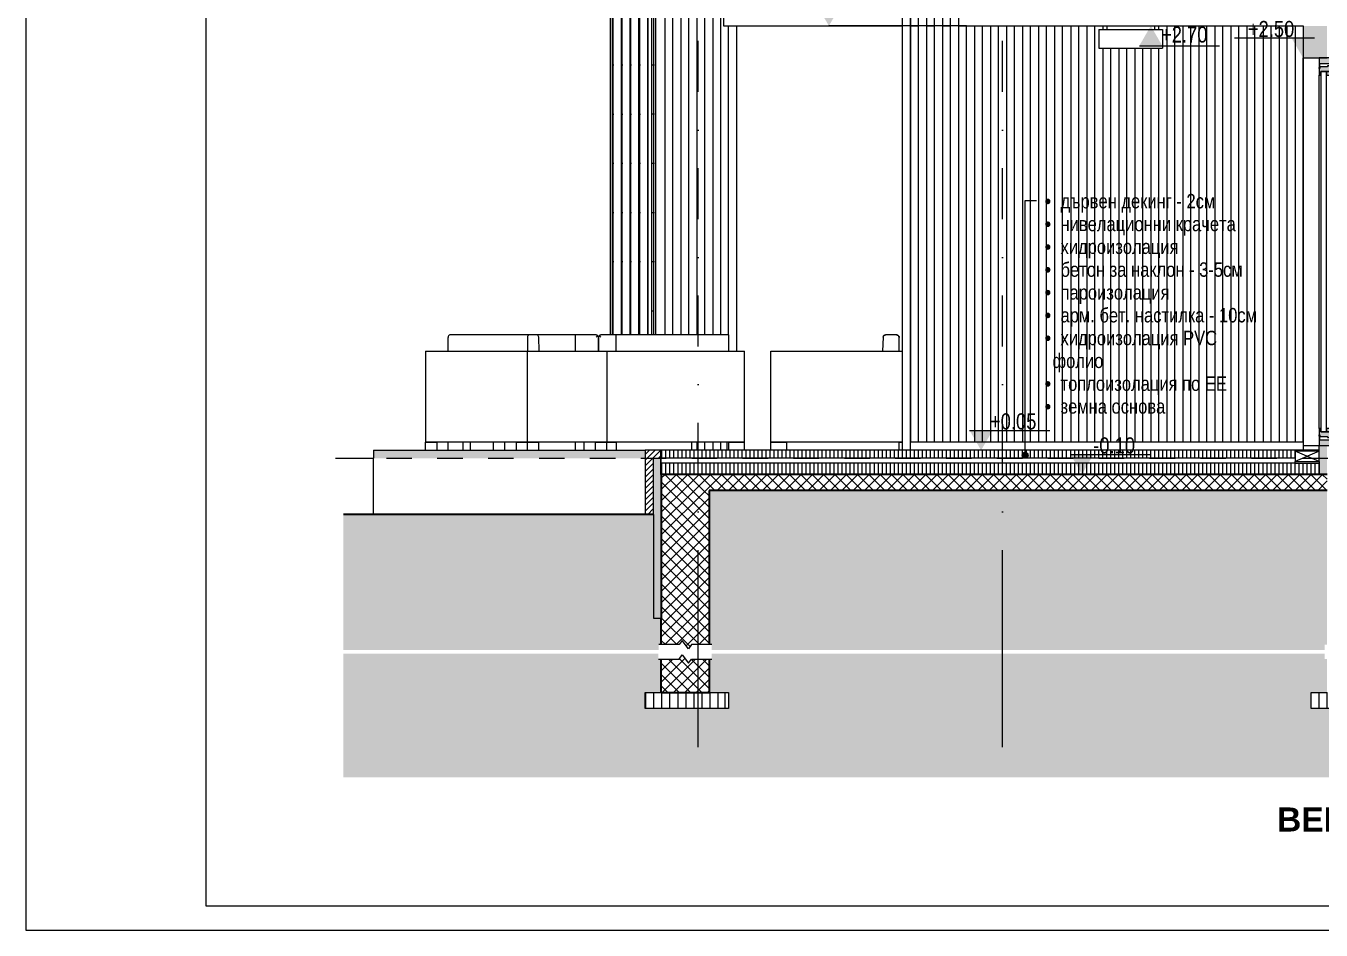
# Model space of a CAD drawing. Header units: centimetres. Extents: x 0 to 25250, y 0 to 2250.
# Drawn here: x 15050 to 15858, y 0 to 565 of the extents above; entities that cross this region are included whole.
import ezdxf

# ---------------------------------------------------------------- set-up
doc = ezdxf.new("R2010")
doc.units = ezdxf.units.CM
doc.linetypes.add('22-View-2$0$Dash', pattern=[31.75, 15.875, -15.875])
doc.linetypes.add('22-View-2$0$Dash dot', pattern=[79.375, 31.75, -23.8125, 0, -23.8125])
for name, color, linetype, lineweight in [('A-ANNO-NOTE', 7, 'Continuous', 9), ('A-DETL', 7, 'Continuous', 9), ('A-DETL-GENF', 7, 'Continuous', 9), ('A-DETL-MBND', 7, 'Continuous', 9), ('A-FLOR', 7, 'Continuous', 9), ('A-FLOR-FNSH', 7, 'Continuous', 9), ('A-FLOR-LEVL', 7, 'Continuous', 9), ('A-FLOR-MCUT', 7, 'Continuous', 9), ('A-FLOR-PATT', 7, 'Continuous', 9), ('A-GLAZ', 7, 'Continuous', 5), ('A-GLAZ-CWMG', 7, 'Continuous', 9), ('A-WALL', 7, 'Continuous', 9), ('A-WALL-PATT', 7, 'Continuous', 9), ('E-LITE-EQPM', 7, 'Continuous', 9), ('G-ANNO-DIMS', 7, 'Continuous', 9), ('G-ANNO-TEXT', 7, 'Continuous', 9), ('G-ANNO-TTLB', 7, 'Continuous', 9), ('I-FURN', 7, 'Continuous', 9), ('P-PIPE', 7, 'Continuous', 9), ('S-GRID', 7, 'Continuous', 9)]:
    doc.layers.add(name, color=color, linetype=linetype, lineweight=lineweight)
doc.styles.add('22-View-2$0$Arial Narrow_1', font='ARIALN.TTF', dxfattribs={"height": 10})
doc.styles.add('22-View-2$0$Arial Narrow_2', font='ARIALN.TTF', dxfattribs={"height": 9})
doc.styles.add('22_xrefed$0$Arial_B', font='arialbd.ttf', dxfattribs={"height": 0.3})
pattern_1 = [(270, (15559.368, 299.5684), (2.5, 2e-16), [])]
pattern_2 = [(0, (15421.492, 294.568), (5.51, 30.709), [0.27975, -5.231]), (90, (15415.981, 294.5684), (-5.51, 30.709), [30.709, 0]), (90, (15416.405, 294.5684), (-5.51, 30.709), [30.709, 0])]
pattern_3 = [(45, (16095.777, 627.4644), (-3.535534, 3.535534), []), (135, (16095.777, 627.4644), (-3.535534, -3.535534), [])]
pattern_4 = [(45, (16095.777, 627.4644), (-1.767767, 1.767767), [])]
pattern_5 = [(0, (16095.777, 627.464), (19.05, 19.05), [19.05, -19.05]), (0, (16095.777, 634.608), (19.05, 19.05), [19.05, -19.05]), (0, (16095.777, 641.752), (19.05, 19.05), [19.05, -19.05]), (90, (16098.159, 644.133), (-19.05, 19.05), [19.05, -19.05]), (90, (16105.302, 644.133), (-19.05, 19.05), [19.05, -19.05]), (90, (16112.446, 644.133), (-19.05, 19.05), [19.05, -19.05])]

# ---------------------------------------------------------------- blocks, each defined once
blk = doc.blocks.new('TEC_ОФИЦИАЛНА РАМКА - TEC_ОФИЦИАЛНА РАМКА-2548455-СГРАДА ТИП III - ВЕРТИКАЛНИ РАЗРЕЗИ 5-5_ А-А')
at = {"layer": 'G-ANNO-TTLB'}
for p, q in [((-15.379, 40.554), (-15.379, -4.446)), ((-13.129, -4.146), (-13.129, 40.254)), ((41.321, -4.146), (-13.129, -4.146)), ((-15.379, -4.446), (41.621, -4.446))]:
    blk.add_line(p, q, dxfattribs=at)
blk = doc.blocks.new('Sofa-08 - 1400 x 800-1678489-A-A')
at = {"layer": 'I-FURN', "color": 253, "true_color": 0xaaaaaa}
for p, q in [((-19.51, 77), (-32.61, 77)), ((-18.01, 67), (-18.01, 75.5)), ((-18.01, 75.5), (-18.01, 67)), ((-18.01, 67), (-18.01, 75.5)), ((-6.91, 77), (-16.51, 77)), ((-98.01, 10), (-98.01, 5)), ((61.99, 10), (61.99, 5))]:
    blk.add_line(p, q, dxfattribs=at)
for points in [[(-18.47, 76.58), (-18.55, 76.65), (-18.71, 76.78), (-18.97, 76.91), (-19.24, 76.98), (-19.42, 77), (-19.51, 77)], [(-19.51, 75.56), (-19.42, 75.65), (-19.24, 75.83), (-18.97, 76.1), (-18.71, 76.35), (-18.55, 76.51), (-18.47, 76.58)], [(-18.01, 75.5), (-18.01, 75.6), (-18.03, 75.8), (-18.12, 76.09), (-18.27, 76.36), (-18.4, 76.51), (-18.47, 76.58)], [(-18.18, 76.19), (-18.19, 76.21), (-18.2, 76.23), (-18.21, 76.25)], [(-18.06, 75.89), (-18.07, 75.91), (-18.07, 75.93), (-18.08, 75.96)], [(-17.55, 76.58), (-17.62, 76.51), (-17.75, 76.36), (-17.9, 76.09), (-17.99, 75.8), (-18.01, 75.6), (-18.01, 75.5)], [(-17.94, 75.96), (-17.95, 75.93), (-17.95, 75.91), (-17.96, 75.89)], [(-17.81, 76.25), (-17.82, 76.23), (-17.83, 76.21), (-17.84, 76.19)], [(-16.51, 77), (-16.6, 77), (-16.78, 76.98), (-17.05, 76.91), (-17.31, 76.78), (-17.47, 76.65), (-17.55, 76.58)], [(-17.55, 76.58), (-17.47, 76.51), (-17.31, 76.35), (-17.05, 76.1), (-16.78, 75.83), (-16.6, 75.65), (-16.51, 75.56)]]:
    blk.add_open_spline(points, degree=3, dxfattribs=at)
blk = doc.blocks.new('Tisch-12 Garten - 1200 x 700-1680447-A-A')
at = {"layer": 'I-FURN', "color": 253, "true_color": 0xaaaaaa}
blk.add_line((40.09, 10), (40.09, 5), dxfattribs=at)
blk = doc.blocks.new('Sofa-10 - 900 x 700-1663874-A-A')
at = {"layer": 'I-FURN', "color": 253, "true_color": 0xaaaaaa}
for p, q in [((63.09, 77), (-6.91, 77)), ((-6.91, 75.5), (-6.91, 77)), ((-6.91, 67), (-6.91, 75.5)), ((63.09, 77), (63.09, 75.5)), ((63.09, 75.5), (63.09, 67)), ((-12.89, 67), (73.09, 67)), ((73.09, 10), (73.09, 67)), ((-12.89, 10), (-6.91, 10)), ((73.09, 10), (-12.89, 10)), ((-6.91, 10), (-6.91, 5)), ((63.09, 10), (73.09, 10)), ((63.09, 10), (63.09, 5)), ((73.09, 5), (73.09, 10))]:
    blk.add_line(p, q, dxfattribs=at)
blk = doc.blocks.new('Sofa-10 - 900 x 700-V13-A-A')
at = {"layer": 'I-FURN', "color": 253, "true_color": 0xaaaaaa}
for p, q in [((-32.61, 77), (-56.34, 77)), ((-32.61, 77), (-32.61, 75.5)), ((-32.61, 75.5), (-32.61, 67)), ((-102.61, 10), (-102.61, 5)), ((-32.61, 10), (-32.61, 5))]:
    blk.add_line(p, q, dxfattribs=at)
blk = doc.blocks.new('Sofa-08 - 1400 x 800-V14-A-A')
at = {"layer": 'I-FURN', "color": 253, "true_color": 0xaaaaaa}
for p, q in [((159.53, 75.56), (159.18, 67)), ((168.09, 77), (161.03, 77)), ((169.59, 67), (169.59, 75.5)), ((89.59, 10), (89.59, 67)), ((89.59, 67), (171.59, 67)), ((89.59, 10), (99.59, 10)), ((89.59, 5), (89.59, 10)), ((171.59, 10), (89.59, 10)), ((99.59, 5), (99.59, 10)), ((169.59, 10), (171.59, 10)), ((169.59, 5), (169.59, 10))]:
    blk.add_line(p, q, dxfattribs=at)
for centre, start, end in [((161.03, 75.5), 90, 177.67847), ((168.09, 75.5), 360, 90)]:
    blk.add_arc(centre, 1.5, start, end, dxfattribs=at)
for points, knots in [([(159.58, 75.9), (159.57, 75.88), (159.55, 75.76), (159.53, 75.65), (159.53, 75.56)], [0.6902808, 0.6902808, 0.6902808, 0.6902808, 0.75, 1, 1, 1, 1]), ([(159.53, 75.56), (159.53, 75.65), (159.55, 75.76), (159.57, 75.88), (159.58, 75.9)], [0, 0, 0, 0, 0.25, 0.3097192, 0.3097192, 0.3097192, 0.3097192]), ([(159.71, 76.23), (159.69, 76.18), (159.65, 76.11), (159.62, 76.03), (159.61, 75.99)], [0.3744563, 0.3744563, 0.3744563, 0.3744563, 0.5, 0.6016652, 0.6016652, 0.6016652, 0.6016652]), ([(159.61, 75.99), (159.62, 76.03), (159.65, 76.11), (159.69, 76.18), (159.71, 76.23)], [0.3983348, 0.3983348, 0.3983348, 0.3983348, 0.5, 0.6255437, 0.6255437, 0.6255437, 0.6255437]), ([(160.59, 76.94), (160.56, 76.93), (160.48, 76.9), (160.4, 76.86), (160.35, 76.84)], [0.3983348, 0.3983348, 0.3983348, 0.3983348, 0.5, 0.6255437, 0.6255437, 0.6255437, 0.6255437]), ([(160.35, 76.84), (160.4, 76.86), (160.48, 76.9), (160.56, 76.93), (160.59, 76.94)], [0.3744563, 0.3744563, 0.3744563, 0.3744563, 0.5, 0.6016652, 0.6016652, 0.6016652, 0.6016652]), ([(161.03, 77), (160.94, 77), (160.82, 76.99), (160.71, 76.97), (160.69, 76.96)], [0, 0, 0, 0, 0.25, 0.3097192, 0.3097192, 0.3097192, 0.3097192]), ([(160.69, 76.96), (160.71, 76.97), (160.82, 76.99), (160.94, 77), (161.03, 77)], [0.6902808, 0.6902808, 0.6902808, 0.6902808, 0.75, 1, 1, 1, 1]), ([(168.43, 76.96), (168.41, 76.96), (168.3, 76.99), (168.18, 77), (168.09, 77)], [0.6897634, 0.6897634, 0.6897634, 0.6897634, 0.75, 1, 1, 1, 1]), ([(168.09, 77), (168.18, 77), (168.3, 76.99), (168.41, 76.96), (168.43, 76.96)], [0, 0, 0, 0, 0.25, 0.3102366, 0.3102366, 0.3102366, 0.3102366]), ([(168.77, 76.83), (168.73, 76.86), (168.65, 76.89), (168.57, 76.92), (168.53, 76.93)], [0.375, 0.375, 0.375, 0.375, 0.5, 0.6011906, 0.6011906, 0.6011906, 0.6011906]), ([(168.53, 76.93), (168.57, 76.92), (168.65, 76.89), (168.73, 76.86), (168.77, 76.83)], [0.3988094, 0.3988094, 0.3988094, 0.3988094, 0.5, 0.625, 0.625, 0.625, 0.625]), ([(169.52, 75.94), (169.51, 75.98), (169.48, 76.06), (169.44, 76.14), (169.42, 76.19)], [0.3988094, 0.3988094, 0.3988094, 0.3988094, 0.5, 0.625, 0.625, 0.625, 0.625]), ([(169.42, 76.19), (169.44, 76.14), (169.48, 76.06), (169.51, 75.98), (169.52, 75.94)], [0.375, 0.375, 0.375, 0.375, 0.5, 0.6011906, 0.6011906, 0.6011906, 0.6011906]), ([(169.59, 75.5), (169.59, 75.59), (169.58, 75.71), (169.55, 75.82), (169.55, 75.85)], [0, 0, 0, 0, 0.25, 0.3102366, 0.3102366, 0.3102366, 0.3102366]), ([(169.55, 75.85), (169.55, 75.82), (169.58, 75.71), (169.59, 75.59), (169.59, 75.5)], [0.6897634, 0.6897634, 0.6897634, 0.6897634, 0.75, 1, 1, 1, 1])]:
    blk.add_open_spline(points, degree=3, knots=knots, dxfattribs=at)
for points in [[(159.99, 76.58), (159.91, 76.51), (159.85, 76.43), (159.79, 76.35)], [(159.79, 76.35), (159.85, 76.43), (159.91, 76.51), (159.99, 76.58)], [(160.23, 76.77), (160.14, 76.72), (160.06, 76.65), (159.99, 76.58)], [(159.99, 76.58), (160.06, 76.65), (160.14, 76.72), (160.23, 76.77)], [(169.15, 76.56), (169.07, 76.64), (168.99, 76.7), (168.9, 76.76)], [(168.9, 76.76), (168.99, 76.7), (169.07, 76.64), (169.15, 76.56)], [(169.34, 76.32), (169.29, 76.4), (169.22, 76.48), (169.15, 76.56)], [(169.15, 76.56), (169.22, 76.48), (169.29, 76.4), (169.34, 76.32)]]:
    blk.add_open_spline(points, degree=3, dxfattribs=at)
blk = doc.blocks.new('Sofa-10 - 900 x 700-V15-A-A')
at = {"layer": 'I-FURN', "color": 253, "true_color": 0xaaaaaa}
for p, q in [((-111.89, 67), (-111.89, 75.5)), ((-61.33, 77), (-110.83, 77)), ((-62.39, 75.5), (-62.39, 67)), ((-56.34, 77), (-61.33, 77)), ((-55.03, 67), (-55.28, 75.56)), ((-126.03, 67), (-62.39, 67)), ((-126.03, 67), (-126.03, 10)), ((-62.39, 10), (-62.39, 67)), ((-62.39, 67), (-12.89, 67)), ((-12.89, 67), (-12.89, 10)), ((-126.03, 10), (-118.96, 10)), ((-126.03, 5), (-126.03, 10)), ((-62.39, 10), (-126.03, 10)), ((-118.96, 10), (-118.96, 5)), ((-111.89, 5), (-111.89, 10)), ((-83.6, 5), (-83.6, 10)), ((-76.53, 5), (-76.53, 10)), ((-69.46, 10), (-62.39, 10)), ((-69.46, 10), (-69.46, 5)), ((-62.39, 10), (-55.32, 10)), ((-62.39, 5), (-62.39, 10)), ((-12.89, 10), (-62.39, 10)), ((-55.32, 5), (-55.32, 10)), ((-27.04, 5), (-27.04, 10)), ((-19.96, 10), (-12.89, 10)), ((-19.96, 5), (-19.96, 10)), ((-12.89, 5), (-12.89, 10))]:
    blk.add_line(p, q, dxfattribs=at)
for centre, start_param, end_param in [((-110.83, 75.5), 0, 1.570796), ((-61.33, 75.5), 0, 1.570796), ((-56.34, 75.5), 4.752907, 6.283185)]:
    blk.add_ellipse(centre, major_axis=(0, 1.5), ratio=0.707107, start_param=start_param, end_param=end_param, dxfattribs=at)
blk = doc.blocks.new('Rectangular Mullion - TEC_LAMEL-2326487-A-A')
at = {"layer": 'A-GLAZ-CWMG', "color": 253, "true_color": 0xaaaaaa}
for p, q in [((176.59, 270), (181.59, 270)), ((176.59, 270), (176.59, 10)), ((181.59, 10), (181.59, 270)), ((181.59, 10), (176.59, 10))]:
    blk.add_line(p, q, dxfattribs=at)
blk = doc.blocks.new('Rectangular Mullion - TEC_LAMEL-V16-A-A')
at = {"layer": 'A-GLAZ-CWMG', "color": 253, "true_color": 0xaaaaaa}
for p, q in [((206.59, 270), (206.59, 10)), ((211.59, 10), (211.59, 270)), ((211.59, 10), (206.59, 10))]:
    blk.add_line(p, q, dxfattribs=at)
blk = doc.blocks.new('Rectangular Mullion - TEC_LAMEL-V17-A-A')
at = {"layer": 'A-GLAZ-CWMG', "color": 253, "true_color": 0xaaaaaa}
for p, q in [((296.59, 270), (296.59, 267.81)), ((296.59, 256.03), (296.59, 10)), ((301.59, 10), (301.59, 256.03)), ((301.59, 10), (296.59, 10))]:
    blk.add_line(p, q, dxfattribs=at)
blk = doc.blocks.new('Rectangular Mullion - TEC_LAMEL-V18-A-A')
at = {"layer": 'A-GLAZ-CWMG', "color": 253, "true_color": 0xaaaaaa}
for p, q in [((306.59, 256.03), (306.59, 10)), ((311.59, 10), (311.59, 256.03)), ((311.59, 10), (306.59, 10))]:
    blk.add_line(p, q, dxfattribs=at)
blk = doc.blocks.new('Rectangular Mullion - TEC_LAMEL-V19-A-A')
at = {"layer": 'A-GLAZ-CWMG', "color": 253, "true_color": 0xaaaaaa}
for p, q in [((331.59, 267.81), (331.59, 270)), ((326.59, 256.03), (326.59, 10)), ((331.59, 10), (331.59, 256.03)), ((331.59, 10), (326.59, 10))]:
    blk.add_line(p, q, dxfattribs=at)
blk = doc.blocks.new('Rectangular Mullion - TEC_LAMEL-2370425-A-A')
at = {"layer": 'A-GLAZ-CWMG', "color": 253, "true_color": 0xaaaaaa}
for p, q in [((176.59, 628.84), (176.59, 270)), ((181.59, 270), (181.59, 623.65)), ((181.59, 270), (176.59, 270))]:
    blk.add_line(p, q, dxfattribs=at)
blk = doc.blocks.new('Rectangular Mullion - TEC_LAMEL-V20-A-A')
at = {"layer": 'A-GLAZ-CWMG', "color": 253, "true_color": 0xaaaaaa}
for p, q in [((186.59, 623.65), (186.59, 270)), ((191.59, 270), (191.59, 623.65)), ((191.59, 270), (186.59, 270))]:
    blk.add_line(p, q, dxfattribs=at)
blk = doc.blocks.new('Rectangular Mullion - TEC_LAMEL-2421523-A-A')
at = {"layer": 'A-GLAZ-CWMG', "color": 253, "true_color": 0xaaaaaa}
for p, q in [((23.34, 545.18), (26.59, 545.18)), ((23.34, 545.18), (23.34, 77)), ((28.34, 77), (28.34, 540.25))]:
    blk.add_line(p, q, dxfattribs=at)
blk = doc.blocks.new('Rectangular Mullion - TEC_LAMEL-V25-A-A')
at = {"layer": 'A-GLAZ-CWMG', "color": 253, "true_color": 0xaaaaaa}
for p, q in [((43.34, 545.18), (46.59, 545.18)), ((43.34, 545.18), (43.34, 77)), ((48.34, 77), (48.34, 540.25)), ((43.34, 10), (43.34, 5)), ((48.34, 5), (48.34, 10))]:
    blk.add_line(p, q, dxfattribs=at)
blk = doc.blocks.new('Rectangular Mullion - TEC_LAMEL-V26-A-A')
at = {"layer": 'A-GLAZ-CWMG', "color": 253, "true_color": 0xaaaaaa}
for p, q in [((53.34, 545.18), (56.59, 545.18)), ((53.34, 545.18), (53.34, 77)), ((58.34, 77), (58.34, 540.25)), ((53.34, 10), (53.34, 5)), ((58.34, 5), (58.34, 10))]:
    blk.add_line(p, q, dxfattribs=at)
blk = doc.blocks.new('Rectangular Mullion - TEC_LAMEL-V28-A-A')
at = {"layer": 'A-GLAZ-CWMG', "color": 253, "true_color": 0xaaaaaa}
for p, q in [((416.59, 270), (416.59, 10)), ((421.59, 10), (421.59, 250)), ((421.59, 10), (416.59, 10))]:
    blk.add_line(p, q, dxfattribs=at)
blk = doc.blocks.new('Rectangular Mullion - TEC_LAMEL-2421484-A-A')
at = {"layer": 'A-GLAZ-CWMG', "color": 253, "true_color": 0xaaaaaa}
for p, q in [((63.09, 77), (63.09, 270)), ((68.09, 270), (68.09, 67))]:
    blk.add_line(p, q, dxfattribs=at)
blk = doc.blocks.new('DOUBLE - OK_F - 200x242-2493595-A-A')
at = {"layer": 'A-GLAZ', "true_color": 0xc0c0c0}
h = blk.add_hatch(color=9, dxfattribs=at)
h.paths.add_polyline_path([(439.09, 8), (439.09, 11.4), (432.14, 11.4), (432.14, 13.9), (431.59, 13.9), (431.59, 8)])
h.paths.add_polyline_path([(431.59, 244.1), (432.14, 244.1), (432.14, 246.6), (439.09, 246.6), (439.09, 250), (431.59, 250)])
h = blk.add_hatch(color=9, dxfattribs=at)
h.paths.add_polyline_path([(440.09, 10.9), (440.09, 16.5), (432.69, 16.5), (432.69, 18.7), (431.59, 18.7), (431.59, 14.6), (432.14, 14.6), (432.14, 13.62), (436.91, 13.62), (436.91, 12.9), (439.09, 12.9), (439.09, 10.9)])
h.paths.add_polyline_path([(432.69, 239.3), (432.69, 241.5), (440.09, 241.5), (440.09, 247.1), (439.09, 247.1), (439.09, 245.1), (436.91, 245.1), (436.91, 244.38), (432.14, 244.38), (432.14, 243.4), (431.59, 243.4), (431.59, 239.3)])
h = blk.add_hatch(color=9, dxfattribs=at)
h.paths.add_polyline_path([(440.09, 16.5), (440.09, 18.7), (436.29, 18.7), (436.29, 16.5)])
h.paths.add_polyline_path([(440.09, 239.3), (440.09, 241.5), (436.29, 241.5), (436.29, 239.3)])
at = {"layer": 'A-GLAZ'}
for p, q in [((439.09, 250), (431.59, 250)), ((431.59, 250), (431.59, 244.1)), ((431.59, 244.1), (432.14, 244.1)), ((431.59, 243.4), (431.59, 244.1)), ((432.14, 243.4), (431.59, 243.4)), ((431.59, 243.4), (431.59, 239.3)), ((432.14, 244.1), (432.14, 246.6)), ((432.14, 246.6), (439.09, 246.6)), ((436.91, 244.38), (432.14, 244.38)), ((432.14, 244.38), (432.14, 243.4)), ((439.09, 245.1), (436.91, 245.1)), ((436.91, 245.1), (436.91, 244.38)), ((439.09, 246.6), (439.09, 250)), ((440.09, 247.1), (439.09, 247.1)), ((439.09, 247.1), (439.09, 245.1)), ((440.09, 241.5), (440.09, 247.1)), ((431.59, 239.3), (432.69, 239.3)), ((431.59, 18.7), (431.59, 239.3)), ((432.69, 241.5), (432.69, 16.5)), ((436.29, 241.5), (432.69, 241.5)), ((432.69, 239.3), (432.69, 241.5)), ((432.69, 241.5), (440.09, 241.5)), ((436.29, 16.5), (436.29, 241.5)), ((436.29, 241.5), (436.29, 239.3)), ((440.09, 241.5), (436.29, 241.5)), ((436.29, 239.3), (440.09, 239.3)), ((440.09, 239.3), (440.09, 241.5)), ((440.09, 18.7), (440.09, 239.3)), ((444.44, 109.2), (440.09, 109.2)), ((440.09, 106.8), (444.44, 106.8)), ((445.69, 109.2), (444.44, 109.2)), ((444.44, 95.83), (444.44, 108)), ((445.69, 109.2), (445.69, 108)), ((445.69, 108), (445.69, 95.83)), ((444.44, 95.04), (445.69, 95.04)), ((432.69, 18.7), (431.59, 18.7)), ((431.59, 18.7), (431.59, 14.6)), ((432.69, 16.5), (432.69, 18.7)), ((432.69, 16.5), (436.29, 16.5)), ((440.09, 16.5), (432.69, 16.5)), ((436.29, 18.7), (436.29, 16.5)), ((440.09, 18.7), (436.29, 18.7)), ((436.29, 16.5), (440.09, 16.5)), ((440.09, 16.5), (440.09, 18.7)), ((440.09, 10.9), (440.09, 16.5)), ((431.59, 14.6), (432.14, 14.6)), ((431.59, 13.9), (431.59, 14.6)), ((432.14, 13.9), (431.59, 13.9)), ((431.59, 13.9), (431.59, 8)), ((432.14, 14.6), (432.14, 13.62)), ((432.14, 11.4), (432.14, 13.9)), ((432.14, 13.62), (436.91, 13.62)), ((439.09, 11.4), (432.14, 11.4)), ((436.91, 13.62), (436.91, 12.9)), ((436.91, 12.9), (439.09, 12.9)), ((439.09, 12.9), (439.09, 10.9)), ((439.09, 8), (439.09, 11.4)), ((439.09, 10.9), (440.09, 10.9)), ((431.59, 8), (439.09, 8))]:
    blk.add_line(p, q, dxfattribs=at)
at = {"layer": 'A-GLAZ', "flags": 128}
for points in [[(444.44, 95.04), (444.44, 95.06), (444.44, 95.1), (444.44, 95.18), (444.44, 95.27), (444.44, 95.39), (444.44, 95.53), (444.44, 95.68), (444.44, 95.83)], [(445.69, 95.83), (445.69, 95.68), (445.69, 95.53), (445.69, 95.39), (445.69, 95.27), (445.69, 95.18), (445.69, 95.1), (445.69, 95.06), (445.69, 95.04)]]:
    blk.add_lwpolyline(points, dxfattribs=at)
blk = doc.blocks.new('Entwässerungsrinne Fahrweg - 200-2442293-A-A')
at = {"layer": 'P-PIPE'}
h = blk.add_hatch(dxfattribs=at)
h.set_pattern_fill('FP2_32', color=256, style=0, pattern_type=2)
h.set_pattern_definition([(90, (670.496, 332.896), (-2.5, 2e-16), [])])
h.paths.add_polyline_path([(416.59, 4.5), (431.59, 4.5), (431.59, 5), (416.59, 5)])
for p, q in [((416.59, 5), (431.59, 5)), ((416.59, 4.5), (416.59, 5)), ((431.59, 5), (416.59, 5)), ((416.59, 5), (416.59, -2)), ((431.59, 4.5), (416.59, 4.5)), ((431.59, 4.5), (431.59, 5)), ((431.59, -2), (431.59, 5)), ((416.59, -2), (431.59, -2))]:
    blk.add_line(p, q, dxfattribs=at)
blk = doc.blocks.new('TEC-BREAKLINE - M_Break Line-2505509-A-A')
at = {"layer": 'A-DETL-GENF'}
for p, q in [((32.38, -116.33), (19.54, -116.33)), ((34.29, -113.79), (32.38, -116.33)), ((38.1, -118.87), (34.29, -113.79)), ((40, -116.33), (38.1, -118.87)), ((52.6, -116.33), (40, -116.33))]:
    blk.add_line(p, q, dxfattribs=at)
blk = doc.blocks.new('TEC-BREAKLINE - M_Break Line-2505559-A-A')
at = {"layer": 'A-DETL-GENF'}
for p, q in [((19.39, -125.31), (32.38, -125.31)), ((32.38, -125.31), (34.29, -122.77)), ((34.29, -122.77), (38.1, -127.85)), ((38.1, -127.85), (40, -125.31)), ((40, -125.31), (52.68, -125.31))]:
    blk.add_line(p, q, dxfattribs=at)
blk = doc.blocks.new('Spot Elevations - ELEVATION_PROJECT-V36-A-A')
at = {"layer": 'A-ANNO-NOTE'}
blk.add_hatch(color=256, dxfattribs=at).paths.add_polyline_path([(267.71, 616.44), (282.02, 616.44), (274.87, 628.84)])
blk.add_line((267.71, 616.44), (317.71, 616.44), dxfattribs=at)
blk = doc.blocks.new('Spot Elevations - ELEVATION_PROJECT-150941-A-A')
at = {"layer": 'A-ANNO-NOTE'}
blk.add_hatch(color=256, dxfattribs=at).paths.add_polyline_path([(198.6, 685.85), (212.91, 685.85), (205.75, 673.46)])
blk.add_line((198.6, 685.85), (248.6, 685.85), dxfattribs=at)
blk = doc.blocks.new('Spot Elevations - ELEVATION_PROJECT-V37-A-A')
at = {"layer": 'A-ANNO-NOTE'}
blk.add_hatch(color=256, dxfattribs=at).paths.add_polyline_path([(428.74, 262.39), (414.43, 262.39), (421.59, 250)])
blk.add_line((428.74, 262.39), (378.74, 262.39), dxfattribs=at)
blk = doc.blocks.new('Deckenleuchte rund mit Ring Aufbau - 40 ФОТО-1750059-A-A')
at = {"layer": 'E-LITE-EQPM', "lineweight": 5}
for p, q in [((294.09, 267.81), (294.09, 256.03)), ((294.23, 267.81), (314.09, 267.81)), ((299.09, 270), (299.09, 267.81)), ((302.65, 270), (314.09, 270)), ((314.09, 270), (325.52, 270)), ((314.09, 267.81), (333.94, 267.81)), ((329.09, 267.81), (329.09, 270)), ((334.09, 256.03), (334.09, 267.81)), ((294.23, 256.03), (314.09, 256.03)), ((314.09, 256.03), (333.94, 256.03))]:
    blk.add_line(p, q, dxfattribs=at)

msp = doc.modelspace()

# ---------------------------------------------------------------- block references
at = {"layer": 'G-ANNO-TTLB', "xscale": 49.99999999999999, "yscale": 49.99999999999999, "zscale": 49.99999999999999}
msp.add_blockref('TEC_ОФИЦИАЛНА РАМКА - TEC_ОФИЦИАЛНА РАМКА-2548455-СГРАДА ТИП III - ВЕРТИКАЛНИ РАЗРЕЗИ 5-5_ А-А', (15818.96, 222.31), dxfattribs=at)

# ---------------------------------------------------------------- next in the draw order: hatches: boundary and pattern name
at = {"layer": 'A-DETL-GENF'}
h = msp.add_hatch(dxfattribs=at)
h.set_pattern_fill('FP2_34', color=256, style=0, pattern_type=2)
h.set_pattern_definition(pattern_5)
h.paths.add_polyline_path([(15248.03, 174.87), (15444.82, 174.87), (15444.82, 178.24), (15446.37, 178.24), (15446.37, 194.57), (15441.87, 194.57), (15441.87, 259.57), (15248.03, 259.57), (15248.03, 213.61)])
h.paths.add_polyline_path([(15483.84, 174.87), (15860.25, 174.87), (15860.25, 178.24), (15861.87, 178.24), (15861.87, 274.57), (15476.37, 274.57), (15476.37, 178.24), (15477.88, 178.24), (15477.88, 174.87)])
h.paths.add_polyline_path([(16832.72, 174.87), (16832.72, 284.57), (16599, 284.57), (16599, 194.57), (16584, 194.57), (16584, 178.24), (16585.25, 178.24), (16585.25, 174.87), (16733.67, 174.87)])
h.paths.add_polyline_path([(15913.12, 174.87), (16532.39, 174.87), (16532.39, 178.24), (16534, 178.24), (16534, 284.57), (15911.87, 284.57), (15911.87, 178.24), (15913.12, 178.24)])
h = msp.add_hatch(dxfattribs=at)
h.set_pattern_fill('FP2_34', color=256, style=0, pattern_type=2)
h.set_pattern_definition(pattern_5)
h.paths.add_polyline_path([(15842.29, 95.36), (16832.72, 95.36), (16832.72, 172.54), (16585.3, 172.54), (16585.3, 169.26), (16584, 169.26), (16584, 148.34), (16594, 148.34), (16594, 138.34), (16524, 138.34), (16524, 148.34), (16534, 148.34), (16534, 169.26), (16532.56, 169.26), (16532.56, 172.54), (15913.16, 172.54), (15913.16, 169.26), (15911.87, 169.26), (15911.87, 148.34), (15921.87, 148.34), (15921.87, 138.34), (15851.87, 138.34), (15851.87, 148.34), (15861.87, 148.34), (15861.87, 169.26), (15860.43, 169.26), (15860.43, 172.54), (15477.96, 172.54), (15477.96, 169.26), (15476.37, 169.26), (15476.37, 148.34), (15488.37, 148.34), (15488.37, 138.34), (15436.37, 138.34), (15436.37, 148.34), (15446.37, 148.34), (15446.37, 169.26), (15444.67, 169.26), (15444.67, 172.54), (15248.03, 172.54), (15248.03, 95.36), (15644.2, 95.36)])
at = {"layer": 'A-FLOR-PATT', "lineweight": 5, "true_color": 0xebebeb}
msp.add_hatch(color=7, dxfattribs=at).paths.add_polyline_path([(15436.37, 294.57), (15436.37, 299.57), (15266.87, 299.57), (15266.87, 294.57), (15347.07, 294.57)])
at = {"layer": 'A-FLOR-PATT', "true_color": 0x787878}
h = msp.add_hatch(dxfattribs=at)
h.set_pattern_fill('FP2_30', color=8, style=0, pattern_type=2)
h.set_pattern_definition(pattern_4)
h.paths.add_polyline_path([(15436.37, 294.57), (15446.24, 294.57), (15446.24, 299.57), (15436.37, 299.57), (15436.37, 294.64)])
h = msp.add_hatch(dxfattribs=at)
h.set_pattern_fill('FP2_14', color=8, angle=-90, style=0, pattern_type=2)
h.set_pattern_definition(pattern_1)
h.paths.add_polyline_path([(15841.87, 294.57), (15841.87, 299.57), (15446.24, 299.57), (15446.24, 294.57), (15743.24, 294.57)])
at = {"layer": 'A-FLOR-PATT', "true_color": 0xc0c0c0}
h = msp.add_hatch(dxfattribs=at)
h.set_pattern_fill('FP2_14', color=9, angle=-90, style=0, pattern_type=2)
h.set_pattern_definition(pattern_1)
h.paths.add_polyline_path([(15842.29, 284.57), (15856.87, 284.57), (15856.87, 291.57), (15446.24, 291.57), (15446.24, 284.57), (15841.87, 284.57)])
at = {"layer": 'A-FLOR-PATT'}
h = msp.add_hatch(dxfattribs=at)
h.set_pattern_fill('FP2_26', color=256, style=0, pattern_type=2)
h.set_pattern_definition(pattern_3)
h.paths.add_polyline_path([(15668.96, 274.57), (15861.87, 274.57), (15861.87, 284.57), (15461.24, 284.57), (15461.24, 274.57), (15644.2, 274.57)])
at = {"layer": 'A-FLOR-PATT', "true_color": 0x787878}
h = msp.add_hatch(dxfattribs=at)
h.set_pattern_fill('FP2_35', color=8, angle=-90, style=0, pattern_type=2)
h.set_pattern_definition([(270, (15971.868, 114.5684), (5, -2e-14), [])])
h.paths.add_polyline_path([(15861.87, 138.34), (15921.87, 138.34), (15921.87, 148.34), (15851.87, 148.34), (15851.87, 138.34)])
h.paths.add_polyline_path([(16594, 138.34), (16594, 148.34), (16524, 148.34), (16524, 138.34), (16593.38, 138.34)])
h.paths.add_polyline_path([(15486.37, 138.34), (15486.37, 148.34), (15436.37, 148.34), (15436.37, 138.34), (15446.11, 138.34)])
at = {"layer": 'A-WALL-PATT', "true_color": 0x8b8b8b}
h = msp.add_hatch(dxfattribs=at)
h.set_pattern_fill('FP2_22', color=252, style=0, pattern_type=2)
h.set_pattern_definition(pattern_2)
h.paths.add_polyline_path([(15414.8, 371.57), (15416.57, 371.57), (15416.57, 594.57), (15414.8, 594.57), (15414.8, 372.12)])
h = msp.add_hatch(dxfattribs=at)
h.set_pattern_fill('FP2_22', color=252, style=0, pattern_type=2)
h.set_pattern_definition(pattern_2)
h.paths.add_polyline_path([(15416.57, 371.57), (15438.18, 371.57), (15438.18, 594.57), (15416.57, 594.57), (15416.57, 372.28)])
h = msp.add_hatch(dxfattribs=at)
h.set_pattern_fill('FP2_23', color=252, style=0, pattern_type=2)
h.set_pattern_definition([(0, (15456.096, 294.568), (15.563, 30.709), [0.7901, -14.773]), (90, (15440.533, 294.568), (-15.563, 30.709), [30.709, 0]), (90, (15441.73, 294.568), (-15.563, 30.709), [30.709, 0])])
h.paths.add_polyline_path([(15438.18, 371.57), (15442.89, 371.57), (15442.89, 594.57), (15438.18, 594.57), (15438.18, 374.27)])
at = {"layer": 'A-WALL-PATT', "true_color": 0xffff80}
h = msp.add_hatch(color=51, dxfattribs=at)
h.paths.add_polyline_path([(15856.87, 284.57), (15861.87, 284.57), (15861.87, 302.57), (15856.87, 302.57), (15856.87, 292.57)])
h.paths.add_polyline_path([(15854.67, 544.57), (15861.87, 544.57), (15861.87, 564.57), (15846.87, 564.57), (15846.87, 544.57)])
at = {"layer": 'A-WALL-PATT', "true_color": 0x787878}
h = msp.add_hatch(dxfattribs=at)
h.set_pattern_fill('FP2_30', color=8, style=0, pattern_type=2)
h.set_pattern_definition(pattern_4)
h.paths.add_polyline_path([(15441.37, 259.57), (15441.37, 294.57), (15436.37, 294.57), (15436.37, 259.57)])
at = {"layer": 'A-WALL-PATT', "true_color": 0xffff80}
msp.add_hatch(color=51, dxfattribs=at).paths.add_polyline_path([(15446.11, 194.57), (15446.37, 194.57), (15446.37, 294.57), (15441.37, 294.57), (15441.37, 259.57), (15441.87, 259.57), (15441.87, 194.57)])
at = {"layer": 'A-WALL-PATT'}
h = msp.add_hatch(dxfattribs=at)
h.set_pattern_fill('FP2_26', color=256, style=0, pattern_type=2)
h.set_pattern_definition(pattern_3)
h.paths.add_polyline_path([(15463.38, 175.7), (15465.28, 178.24), (15476.37, 178.24), (15476.37, 274.57), (15461.24, 274.57), (15461.24, 284.57), (15446.37, 284.57), (15446.37, 178.24), (15457.66, 178.24), (15459.57, 180.78), (15461.47, 178.24)])
h = msp.add_hatch(dxfattribs=at)
h.set_pattern_fill('FP2_26', color=256, style=0, pattern_type=2)
h.set_pattern_definition(pattern_3)
h.paths.add_polyline_path([(15459.57, 148.34), (15476.37, 148.34), (15476.37, 169.26), (15465.28, 169.26), (15463.38, 166.72), (15459.57, 171.8), (15457.66, 169.26), (15446.37, 169.26), (15446.37, 148.34)])
at = {"layer": 'G-ANNO-TEXT'}
h = msp.add_hatch(color=256, dxfattribs=at)
edge = h.paths.add_edge_path()
edge.add_arc((15673.45, 296.44), 1.87, 0, 360)

# ---------------------------------------------------------------- next in the draw order: linework, layer by layer
at = {"layer": 'A-DETL', "color": 7, "lineweight": 5}
for p, q in [((15856.87, 292.57), (15841.87, 299.07)), ((15856.87, 299.07), (15841.87, 292.57))]:
    msp.add_line(p, q, dxfattribs=at)
at = {"layer": 'A-DETL', "color": 7, "lineweight": 30}
for p, q in [((15461.24, 284.57), (15446.37, 284.57)), ((15446.37, 284.57), (15446.37, 194.57)), ((15476.37, 274.57), (15476.37, 178.24)), ((15861.87, 274.57), (15476.37, 274.57)), ((15441.87, 259.57), (15248.06, 259.57)), ((15446.37, 178.24), (15446.37, 194.57)), ((15446.37, 148.34), (15446.37, 169.26)), ((15476.37, 169.26), (15476.37, 148.34)), ((15446.37, 148.34), (15476.37, 148.34))]:
    msp.add_line(p, q, dxfattribs=at)
at = {"layer": 'A-DETL-MBND'}
for p, q in [((15441.87, 194.57), (15441.87, 259.57)), ((15446.37, 194.57), (15441.87, 194.57)), ((15436.37, 138.34), (15436.37, 148.34)), ((15436.37, 148.34), (15446.37, 148.34)), ((15476.37, 148.34), (15488.37, 148.34)), ((15488.37, 148.34), (15488.37, 138.34)), ((15851.87, 138.34), (15851.87, 148.34)), ((15851.87, 148.34), (15861.87, 148.34)), ((15488.37, 138.34), (15436.37, 138.34)), ((15921.87, 138.34), (15851.87, 138.34))]:
    msp.add_line(p, q, dxfattribs=at)
at = {"layer": 'A-FLOR'}
for p, q in [((15266.87, 299.57), (15266.87, 294.57)), ((15266.87, 299.57), (15436.37, 299.57)), ((15248.06, 294.57), (15266.87, 294.57))]:
    msp.add_line(p, q, dxfattribs=at)
at = {"layer": 'A-FLOR-FNSH'}
for p, q in [((15646.87, 564.57), (15727.95, 564.57)), ((15750.79, 564.57), (15846.87, 564.57)), ((15841.87, 299.57), (15436.37, 299.57)), ((15436.37, 299.57), (15436.37, 294.57)), ((15446.24, 284.57), (15446.24, 299.57)), ((15441.37, 294.57), (15446.24, 294.57)), ((15841.87, 291.57), (15841.87, 292.57)), ((15841.87, 291.57), (15856.87, 291.57)), ((15856.87, 291.57), (15856.87, 284.57)), ((15446.24, 284.57), (15446.37, 284.57)), ((15486.37, 138.34), (15486.37, 148.34))]:
    msp.add_line(p, q, dxfattribs=at)
at = {"layer": 'A-FLOR-FNSH', "lineweight": 30}
msp.add_line((15861.87, 284.57), (15461.24, 284.57), dxfattribs=at)
at = {"layer": 'A-FLOR-LEVL', "linetype": '22-View-2$0$Dash'}
msp.add_line((15243.15, 294.57), (16743.72, 294.57), dxfattribs=at)
at = {"layer": 'A-FLOR-MCUT'}
for p, q in [((15841.87, 291.57), (15446.24, 291.57)), ((15841.87, 294.57), (15446.37, 294.57))]:
    msp.add_line(p, q, dxfattribs=at)
at = {"layer": 'A-WALL'}
for p, q in [((15596.87, 299.57), (15596.87, 923.41)), ((15601.87, 299.57), (15601.87, 923.41)), ((15414.8, 371.57), (15414.8, 854.45)), ((15485.25, 848.37), (15485.25, 564.57)), ((15438.18, 371.57), (15438.18, 840.18)), ((15442.89, 834.82), (15442.89, 371.57)), ((15631.87, 614.57), (15631.87, 564.57)), ((15485.25, 564.57), (15596.87, 564.57)), ((15488.37, 371.57), (15488.37, 564.57)), ((15631.87, 564.57), (15646.87, 564.57)), ((15846.87, 564.57), (15846.87, 299.57)), ((15846.87, 544.57), (15861.87, 544.57)), ((15846.87, 304.57), (15601.87, 304.57)), ((15846.87, 302.57), (15861.87, 302.57)), ((15856.87, 299.57), (15856.87, 302.57)), ((15266.87, 259.57), (15266.87, 294.57)), ((15436.37, 294.57), (15436.37, 259.57)), ((15441.37, 294.57), (15441.37, 259.57)), ((15446.37, 294.57), (15446.24, 294.57)), ((15446.37, 284.57), (15446.37, 294.57)), ((15856.87, 292.57), (15856.87, 291.57))]:
    msp.add_line(p, q, dxfattribs=at)
at = {"layer": 'G-ANNO-DIMS'}
for p, q in [((15565.96, 564.57), (15551.03, 564.57)), ((15636.87, 564.57), (15565.96, 564.57))]:
    msp.add_line(p, q, dxfattribs=at)
at = {"layer": 'G-ANNO-TEXT'}
for p, q in [((15673.45, 455.48), (15680.55, 455.48)), ((15673.45, 296.44), (15673.45, 455.48))]:
    msp.add_line(p, q, dxfattribs=at)
msp.add_circle((15673.45, 296.44), 1.87, dxfattribs=at)
at = {"layer": 'S-GRID', "color": 1, "linetype": '22-View-2$0$Dash dot', "lineweight": 18, "true_color": 0xff0000}
for p, q in [((15469.37, 205.54), (15469.37, 976.37)), ((15659.37, 205.54), (15659.37, 976.37))]:
    msp.add_line(p, q, dxfattribs=at)
at = {"layer": 'S-GRID', "color": 1, "lineweight": 18, "true_color": 0xff0000}
for p, q in [((15469.37, 114.31), (15469.37, 205.54)), ((15659.37, 114.31), (15659.37, 205.54))]:
    msp.add_line(p, q, dxfattribs=at)

# ---------------------------------------------------------------- next in the draw order: block references
at = {"layer": 'A-ANNO-NOTE'}
msp.add_blockref('Spot Elevations - ELEVATION_PROJECT-V37-A-A', (15425.28, 294.57), dxfattribs=at)
at = {"layer": 'A-DETL-GENF'}
for name in ['TEC-BREAKLINE - M_Break Line-2505509-A-A', 'TEC-BREAKLINE - M_Break Line-2505559-A-A']:
    msp.add_blockref(name, (15425.28, 294.57), dxfattribs=at)
at = {"layer": 'A-GLAZ'}
msp.add_blockref('DOUBLE - OK_F - 200x242-2493595-A-A', (15425.28, 294.57), dxfattribs=at)
at = {"layer": 'A-GLAZ-CWMG', "color": 253, "true_color": 0xaaaaaa}
for name, p in [('Rectangular Mullion - TEC_LAMEL-2370425-A-A', (15425.28, 294.57)), ('Rectangular Mullion - TEC_LAMEL-V20-A-A', (15425.28, 294.57)), ('Rectangular Mullion - TEC_LAMEL-V20-A-A', (15435.28, 294.57)), ('Rectangular Mullion - TEC_LAMEL-2421523-A-A', (15425.28, 294.57)), ('Rectangular Mullion - TEC_LAMEL-2421523-A-A', (15435.28, 294.57)), ('Rectangular Mullion - TEC_LAMEL-V25-A-A', (15425.28, 294.57)), ('Rectangular Mullion - TEC_LAMEL-V26-A-A', (15425.28, 294.57)), ('Rectangular Mullion - TEC_LAMEL-2421484-A-A', (15425.28, 294.57)), ('Rectangular Mullion - TEC_LAMEL-2326487-A-A', (15425.28, 294.57)), ('Rectangular Mullion - TEC_LAMEL-2326487-A-A', (15435.28, 294.57)), ('Rectangular Mullion - TEC_LAMEL-2326487-A-A', (15445.28, 294.57)), ('Rectangular Mullion - TEC_LAMEL-V16-A-A', (15425.28, 294.57)), ('Rectangular Mullion - TEC_LAMEL-V16-A-A', (15435.28, 294.57)), ('Rectangular Mullion - TEC_LAMEL-V16-A-A', (15445.28, 294.57)), ('Rectangular Mullion - TEC_LAMEL-V16-A-A', (15455.28, 294.57)), ('Rectangular Mullion - TEC_LAMEL-V16-A-A', (15465.28, 294.57)), ('Rectangular Mullion - TEC_LAMEL-V16-A-A', (15475.28, 294.57)), ('Rectangular Mullion - TEC_LAMEL-V16-A-A', (15485.28, 294.57)), ('Rectangular Mullion - TEC_LAMEL-V16-A-A', (15495.28, 294.57)), ('Rectangular Mullion - TEC_LAMEL-V16-A-A', (15505.28, 294.57)), ('Rectangular Mullion - TEC_LAMEL-V17-A-A', (15425.28, 294.57)), ('Rectangular Mullion - TEC_LAMEL-V19-A-A', (15425.28, 294.57)), ('Rectangular Mullion - TEC_LAMEL-V16-A-A', (15555.28, 294.57)), ('Rectangular Mullion - TEC_LAMEL-V16-A-A', (15565.28, 294.57)), ('Rectangular Mullion - TEC_LAMEL-V16-A-A', (15575.28, 294.57)), ('Rectangular Mullion - TEC_LAMEL-V16-A-A', (15585.28, 294.57)), ('Rectangular Mullion - TEC_LAMEL-V16-A-A', (15595.28, 294.57)), ('Rectangular Mullion - TEC_LAMEL-V16-A-A', (15605.28, 294.57)), ('Rectangular Mullion - TEC_LAMEL-V16-A-A', (15615.28, 294.57)), ('Rectangular Mullion - TEC_LAMEL-V16-A-A', (15625.28, 294.57)), ('Rectangular Mullion - TEC_LAMEL-V28-A-A', (15425.28, 294.57)), ('Rectangular Mullion - TEC_LAMEL-V18-A-A', (15425.28, 294.57)), ('Rectangular Mullion - TEC_LAMEL-V18-A-A', (15435.28, 294.57))]:
    msp.add_blockref(name, p, dxfattribs=at)
at = {"layer": 'E-LITE-EQPM', "lineweight": 5}
msp.add_blockref('Deckenleuchte rund mit Ring Aufbau - 40 ФОТО-1750059-A-A', (15425.28, 294.57), dxfattribs=at)
at = {"layer": 'G-ANNO-DIMS'}
for name, p in [('Spot Elevations - ELEVATION_PROJECT-150941-A-A', (15345.27, -108.89)), ('Spot Elevations - ELEVATION_PROJECT-V36-A-A', (15477, -64.27)), ('Spot Elevations - ELEVATION_PROJECT-150941-A-A', (15440.23, -373.89)), ('Spot Elevations - ELEVATION_PROJECT-150941-A-A', (15503.16, -388.89))]:
    msp.add_blockref(name, p, dxfattribs=at)
at = {"layer": 'I-FURN', "color": 253, "true_color": 0xaaaaaa}
for name in ['Sofa-10 - 900 x 700-V15-A-A', 'Sofa-10 - 900 x 700-V13-A-A', 'Sofa-08 - 1400 x 800-1678489-A-A', 'Sofa-10 - 900 x 700-1663874-A-A', 'Sofa-08 - 1400 x 800-V14-A-A', 'Tisch-12 Garten - 1200 x 700-1680447-A-A']:
    msp.add_blockref(name, (15425.28, 294.57), dxfattribs=at)
at = {"layer": 'P-PIPE'}
msp.add_blockref('Entwässerungsrinne Fahrweg - 200-2442293-A-A', (15425.28, 294.57), dxfattribs=at)

# ---------------------------------------------------------------- next in the draw order: texts
at = {"layer": 'G-ANNO-DIMS', "char_height": 10, "attachment_point": 1, "line_spacing_factor": 0.974696, "style": '22-View-2$0$Arial Narrow_1'}
for s, insert, width in [('+2.50', (15812.39, 567.65), 34.7536), ('+2.70', (15758.25, 564.19), 34.7536), ('+0.05', (15651.5, 322.65), 34.7536), ('-0.10', (15715.92, 307.65), 31.1923)]:
    msp.add_mtext(s, dxfattribs=dict(at, insert=insert, width=width))
at = {"layer": 'G-ANNO-TEXT', "insert": (15685.55, 459.64), "char_height": 9, "width": 136.6025, "attachment_point": 1, "line_spacing_factor": 0.949189, "style": '22-View-2$0$Arial Narrow_2'}
msp.add_mtext('\\pi-5.00004,l5.00004,t9.99999,15.00003,19.99998,25.00002,29.99997,35.00001,39.99996,45,50.00004,54.99999,60.00003,64.99998,70.00002,74.99997,80.00001,84.99996,90,95.00004,99.99999,105.00003,109.99998,115.00002,119.99997,125.00001,129.99996,135,140.00004,144.99999,150.00003,154.99998,160.00002;{\\fSymbol|b0|i0|c2|p18;·^I\\fArial Narrow|b0|i0|c204|p34;дървен декинг }- 2{\\fArial Narrow|b0|i0|c204|p34;см\\P\\fSymbol|b0|i0|c2|p18;·^I\\fArial Narrow|b0|i0|c204|p34;нивелационни крачета\\P\\fSymbol|b0|i0|c2|p18;·^I\\fArial Narrow|b0|i0|c204|p34;хидроизолация \\P\\fSymbol|b0|i0|c2|p18;·^I\\fArial Narrow|b0|i0|c204|p34;бетон за наклон }- 3-5{\\fArial Narrow|b0|i0|c204|p34;см\\P\\fSymbol|b0|i0|c2|p18;·^I\\fArial Narrow|b0|i0|c204|p34;пароизолация\\P\\fSymbol|b0|i0|c2|p18;·^I\\fArial Narrow|b0|i0|c204|p34;арм}. {\\fArial Narrow|b0|i0|c204|p34;бет}. {\\fArial Narrow|b0|i0|c204|p34;настилка }- 10{\\fArial Narrow|b0|i0|c204|p34;см\\P\\fSymbol|b0|i0|c2|p18;·^I\\fArial Narrow|b0|i0|c204|p34;хидроизолация }PVC \\P\\pi0,t5.00004,9.99999,15.00003,19.99998,25.00002,29.99997,35.00001,39.99996,45,50.00004,54.99999,60.00003,64.99998,70.00002,74.99997,80.00001,84.99996,90,95.00004,99.99999,105.00003,109.99998,115.00002,119.99997,125.00001,129.99996,135,140.00004,144.99999,150.00003,154.99998,160.00002;{\\fArial Narrow|b0|i0|c204|p34;фолио\\P\\pi-5.00004,t9.99999,15.00003,19.99998,25.00002,29.99997,35.00001,39.99996,45,50.00004,54.99999,60.00003,64.99998,70.00002,74.99997,80.00001,84.99996,90,95.00004,99.99999,105.00003,109.99998,115.00002,119.99997,125.00001,129.99996,135,140.00004,144.99999,150.00003,154.99998,160.00002;\\fSymbol|b0|i0|c2|p18;·^I\\fArial Narrow|b0|i0|c204|p34;топлоизолация по ЕЕ\\P\\fSymbol|b0|i0|c2|p18;·^I\\fArial Narrow|b0|i0|c204|p34;земна основа}', dxfattribs=at)
at = {"layer": 'G-ANNO-TTLB', "insert": (16105.5, 68.96), "char_height": 15, "width": 276.85, "attachment_point": 6, "line_spacing_factor": 0.936439, "style": '22_xrefed$0$Arial_B'}
msp.add_mtext('\\pt60,120,180,240,300,360,420,480,540,600,660,720,780,840,900,960,1020,1080,1140,1200,1260,1320,1380,1440,1500,1560,1620,1680,1740,1800,1860,1920;{\\fArial|b1|i0|c204|p34;ВЕРТИКАЛЕН РАЗРЕЗ }A-A', dxfattribs=at)

doc.saveas('drawing.dxf')
